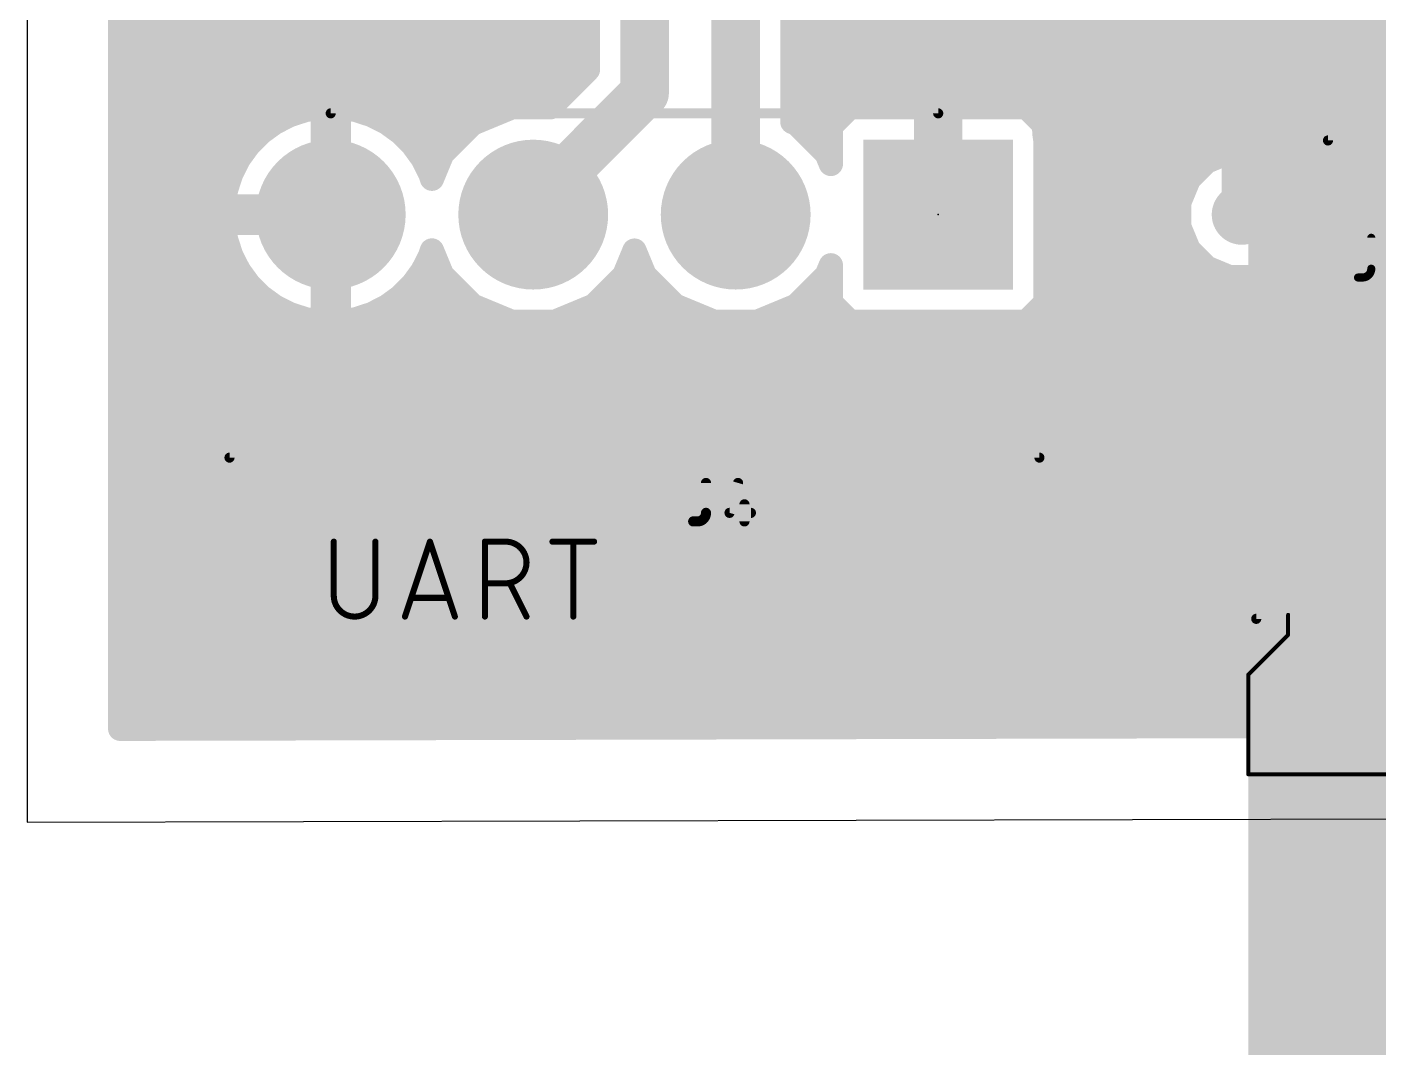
# Model space of a CAD drawing. Extents: x 1.3 to 54.7, y -2.9 to 42.9.
# Drawn here: x 1.27 to 18.23, y -2.92 to 9.97 of the extents above; entities that cross this region are included whole.
import ezdxf

# ---------------------------------------------------------------- set-up
doc = ezdxf.new("R2010")
doc.units = 0
for name, color, linetype in [('1', 12, 'CONTINUOUS'), ('16', 132, 'CONTINUOUS'), ('17', 110, 'CONTINUOUS'), ('18', 110, 'CONTINUOUS'), ('20', 31, 'CONTINUOUS'), ('21', 253, 'CONTINUOUS'), ('23', 53, 'CONTINUOUS'), ('25', 253, 'CONTINUOUS'), ('27', 253, 'CONTINUOUS'), ('39', 12, 'CONTINUOUS'), ('51', 253, 'CONTINUOUS')]:
    doc.layers.add(name, color=color, linetype=linetype)

# ---------------------------------------------------------------- blocks, each defined once
blk = doc.blocks.new('RECT')
blk.add_solid([(-0.5, -0.5), (0.5, -0.5), (-0.5, 0.5), (0.5, 0.5)])
blk = doc.blocks.new('SQUAREP')
blk.add_solid([(-0.5, -0.5), (0.5, -0.5), (-0.5, 0.5), (0.5, 0.5)])
blk = doc.blocks.new('ROUNDP')
at = {"const_width": 0.5}
blk.add_lwpolyline([(0, -0.25, 1), (0, 0.25, 1), (0, -0.25)], format="xyb", dxfattribs=at)
blk = doc.blocks.new('ROUNDV')
at = {"const_width": 0.5}
blk.add_lwpolyline([(0, -0.25, 1), (0, 0.25, 1), (0, -0.25)], format="xyb", dxfattribs=at)

msp = doc.modelspace()

# ---------------------------------------------------------------- linework, layer by layer
at = {"layer": '1'}
for points, const_width in [([(12.7, 19.7485), (12.7, 7.62)], 0.6096), ([(16.51, 13.868), (16.51, 7.62)], 0.508), ([(14.122, 13.208), (14.122, 8.89)], 0.508), ([(16.662, 6.35), (19.05, 6.35)], 0.508)]:
    msp.add_lwpolyline(points, dxfattribs=dict(at, const_width=const_width))
for points, const_width in [([(14.122, 8.89, 0.4142), (16.662, 6.35)], 0.508), ([(14.249, 8.89, 1), (13.995, 8.89)], 0.254), ([(13.995, 8.89, 1), (14.249, 8.89)], 0.254), ([(12.5476, 7.62, 1), (12.8524, 7.62)], 0.3048), ([(16.383, 7.62, 1), (16.637, 7.62)], 0.254), ([(16.662, 6.477, 1), (16.662, 6.223)], 0.254), ([(16.662, 6.223, 1), (16.662, 6.477)], 0.254)]:
    msp.add_lwpolyline(points, format="xyb", dxfattribs=dict(at, const_width=const_width))
at = {"layer": '16'}
for points, const_width in [([(10.16, 11.938), (10.16, 7.62)], 0.6096), ([(10.8712, 8.7825), (10.8712, 11.938)], 0.3048), ([(8.3058, 11.6611), (8.3058, 9.4386)], 0.3048), ([(9.017, 11.43), (9.017, 9.144)], 0.6096), ([(2.4384, 1.1712), (2.4384, 11.3309)], 0.3048), ([(2.4384, 10.0584), (8.3058, 10.0584)], 0.3048), ([(10.8712, 10.0584), (53.4926, 10.0584)], 0.3048), ([(2.4384, 9.7536), (8.3058, 9.7536)], 0.3048), ([(10.8712, 9.7536), (17.7609, 9.7536)], 0.3048), ([(17.8177, 9.8104), (17.5796, 9.5723)], 0.3048), ([(19.3623, 9.8104), (17.8177, 9.8104)], 0.3048), ([(17.5796, 9.5723), (17.5796, 8.2804)], 0.3048), ([(2.4384, 9.4488), (8.3058, 9.4488)], 0.3048), ([(8.3058, 9.4386), (7.8334, 8.9662)], 0.3048), ([(10.8712, 9.4488), (17.5796, 9.4488)], 0.3048), ([(9.017, 9.144), (7.62, 7.747)], 0.6096), ([(2.4384, 9.144), (8.0112, 9.144)], 0.3048), ([(10.8712, 9.144), (17.5796, 9.144)], 0.3048), ([(2.4384, 8.8392), (4.5076, 8.8392)], 0.3048), ([(4.5632, 8.8676), (4.3744, 8.7714)], 0.3048), ([(4.7648, 8.933), (4.5632, 8.8676)], 0.3048), ([(4.9741, 8.9662), (4.7648, 8.933)], 0.3048), ([(4.9784, 8.9662), (4.9741, 8.9662)], 0.3048), ([(4.9784, 7.7216), (4.9784, 8.9662)], 0.3048), ([(4.9784, 8.8392), (5.1816, 8.8392)], 0.3048), ([(5.1859, 8.9662), (5.1816, 8.9662)], 0.3048), ([(5.1816, 8.9662), (5.1816, 7.7216)], 0.3048), ([(5.3952, 8.933), (5.1859, 8.9662)], 0.3048), ([(5.5968, 8.8676), (5.3952, 8.933)], 0.3048), ([(5.7856, 8.7714), (5.5968, 8.8676)], 0.3048), ([(5.6524, 8.8392), (7.0456, 8.8392)], 0.3048), ([(7.3522, 8.9662), (6.8574, 8.7613)], 0.3048), ([(7.8334, 8.9662), (7.3522, 8.9662)], 0.3048), ([(10.8712, 8.8392), (11.4649, 8.8392)], 0.3048), ([(11.5919, 8.9662), (11.3538, 8.7281)], 0.3048), ([(13.8081, 8.9662), (11.5919, 8.9662)], 0.3048), ([(14.0462, 8.7281), (13.8081, 8.9662)], 0.3048), ([(13.9351, 8.8392), (17.5796, 8.8392)], 0.3048), ([(4.3744, 8.7714), (4.203, 8.6468)], 0.3048), ([(5.957, 8.6468), (5.7856, 8.7714)], 0.3048), ([(6.8574, 8.7613), (6.4787, 8.3826)], 0.3048), ([(10.9226, 8.7613), (10.8712, 8.7825)], 0.3048), ([(11.3013, 8.3826), (10.9226, 8.7613)], 0.3048), ([(11.3538, 8.7281), (11.3538, 8.2557)], 0.3048), ([(14.0462, 6.5119), (14.0462, 8.7281)], 0.3048), ([(2.4384, 8.5344), (4.0906, 8.5344)], 0.3048), ([(4.0532, 8.497), (3.9286, 8.3256)], 0.3048), ([(4.203, 8.6468), (4.0532, 8.497)], 0.3048), ([(4.9784, 8.5344), (5.1816, 8.5344)], 0.3048), ([(6.1068, 8.497), (5.957, 8.6468)], 0.3048), ([(6.0694, 8.5344), (6.6306, 8.5344)], 0.3048), ([(6.2314, 8.3256), (6.1068, 8.497)], 0.3048), ([(11.1494, 8.5344), (11.3538, 8.5344)], 0.3048), ([(14.0462, 8.5344), (17.5796, 8.5344)], 0.3048), ([(6.4787, 8.3826), (6.3493, 8.07)], 0.3048), ([(11.3538, 8.2557), (11.3013, 8.3826)], 0.3048), ([(16.3539, 8.4046), (16.0656, 8.2851)], 0.3048), ([(16.6661, 8.4046), (16.3539, 8.4046)], 0.3048), ([(16.9544, 8.2851), (16.6661, 8.4046)], 0.3048), ([(2.4384, 8.2296), (3.8797, 8.2296)], 0.3048), ([(3.9286, 8.3256), (3.8324, 8.1368)], 0.3048), ([(4.9784, 8.2296), (5.1816, 8.2296)], 0.3048), ([(6.3276, 8.1368), (6.2314, 8.3256)], 0.3048), ([(6.2803, 8.2296), (6.4154, 8.2296)], 0.3048), ([(14.0462, 8.2296), (16.01, 8.2296)], 0.3048), ([(16.0656, 8.2851), (15.8448, 8.0644)], 0.3048), ([(16.9592, 8.2804), (16.9544, 8.2851)], 0.3048), ([(17.5796, 8.2804), (16.9592, 8.2804)], 0.3048), ([(3.8324, 8.1368), (3.7669, 7.9352)], 0.3048), ([(6.3493, 8.07), (6.3276, 8.1368)], 0.3048), ([(15.8448, 8.0644), (15.7254, 7.7761)], 0.3048), ([(2.4384, 7.9248), (3.7653, 7.9248)], 0.3048), ([(3.7669, 7.9352), (3.7338, 7.7259)], 0.3048), ([(4.9784, 7.9248), (5.1816, 7.9248)], 0.3048), ([(7.62, 7.747), (7.62, 7.62)], 0.6096), ([(14.0462, 7.9248), (15.787, 7.9248)], 0.3048), ([(3.7338, 7.7259), (3.7338, 7.7216)], 0.3048), ([(3.7338, 7.7216), (4.9784, 7.7216)], 0.3048), ([(5.1816, 7.7216), (4.9784, 7.7216)], 0.3048), ([(4.9784, 7.7216), (4.9784, 7.5184)], 0.3048), ([(15.7254, 7.7761), (15.7254, 7.4639)], 0.3048), ([(16.51, 7.62), (21.41, 7.62)], 0.508), ([(2.4384, 7.62), (4.9784, 7.62)], 0.3048), ([(4.9784, 7.5184), (3.7338, 7.5184)], 0.3048), ([(3.7338, 7.5184), (3.7338, 7.5141)], 0.3048), ([(3.7338, 7.5141), (3.7669, 7.3048)], 0.3048), ([(4.9784, 6.2738), (4.9784, 7.5184)], 0.3048), ([(4.9784, 7.5184), (5.1816, 7.5184)], 0.3048), ([(5.1816, 7.5184), (5.1816, 6.2738)], 0.3048), ([(14.0462, 7.62), (15.7254, 7.62)], 0.3048), ([(2.4384, 7.3152), (3.7653, 7.3152)], 0.3048), ([(4.9784, 7.3152), (5.1816, 7.3152)], 0.3048), ([(14.0462, 7.3152), (15.787, 7.3152)], 0.3048), ([(15.7254, 7.4639), (15.8448, 7.1756)], 0.3048), ([(3.7669, 7.3048), (3.8324, 7.1032)], 0.3048), ([(6.3276, 7.1032), (6.3493, 7.17)], 0.3048), ([(6.3493, 7.17), (6.4787, 6.8574)], 0.3048), ([(8.7613, 6.8574), (8.89, 7.1683)], 0.3048), ([(8.89, 7.1683), (9.0187, 6.8574)], 0.3048), ([(15.8448, 7.1756), (16.0656, 6.9548)], 0.3048), ([(2.4384, 7.0104), (3.8797, 7.0104)], 0.3048), ([(3.8324, 7.1032), (3.9286, 6.9144)], 0.3048), ([(4.9784, 7.0104), (5.1816, 7.0104)], 0.3048), ([(6.2314, 6.9144), (6.3276, 7.1032)], 0.3048), ([(6.2803, 7.0104), (6.4154, 7.0104)], 0.3048), ([(8.8246, 7.0104), (8.9554, 7.0104)], 0.3048), ([(11.3013, 6.8574), (11.3538, 6.9843)], 0.3048), ([(11.3538, 6.9843), (11.3538, 6.5119)], 0.3048), ([(14.0462, 7.0104), (16.01, 7.0104)], 0.3048), ([(3.9286, 6.9144), (4.0532, 6.743)], 0.3048), ([(6.1068, 6.743), (6.2314, 6.9144)], 0.3048), ([(6.4787, 6.8574), (6.8574, 6.4787)], 0.3048), ([(8.3826, 6.4787), (8.7613, 6.8574)], 0.3048), ([(9.0187, 6.8574), (9.3974, 6.4787)], 0.3048), ([(10.9226, 6.4787), (11.3013, 6.8574)], 0.3048), ([(16.0656, 6.9548), (16.3539, 6.8354)], 0.3048), ([(16.3539, 6.8354), (16.6661, 6.8354)], 0.3048), ([(16.6661, 6.8354), (16.9544, 6.9548)], 0.3048), ([(16.9544, 6.9548), (16.9592, 6.9596)], 0.3048), ([(16.9592, 6.9596), (21.7761, 6.9596)], 0.3048), ([(2.4384, 6.7056), (4.0906, 6.7056)], 0.3048), ([(4.0532, 6.743), (4.203, 6.5932)], 0.3048), ([(4.9784, 6.7056), (5.1816, 6.7056)], 0.3048), ([(5.957, 6.5932), (6.1068, 6.743)], 0.3048), ([(6.0694, 6.7056), (6.6306, 6.7056)], 0.3048), ([(8.6094, 6.7056), (9.1706, 6.7056)], 0.3048), ([(11.1494, 6.7056), (11.3538, 6.7056)], 0.3048), ([(14.0462, 6.7056), (45.3898, 6.7056)], 0.3048), ([(4.203, 6.5932), (4.3744, 6.4686)], 0.3048), ([(4.3744, 6.4686), (4.5632, 6.3724)], 0.3048), ([(5.5968, 6.3724), (5.7856, 6.4686)], 0.3048), ([(5.7856, 6.4686), (5.957, 6.5932)], 0.3048), ([(6.8574, 6.4787), (7.3522, 6.2738)], 0.3048), ([(7.8878, 6.2738), (8.3826, 6.4787)], 0.3048), ([(9.3974, 6.4787), (9.8922, 6.2738)], 0.3048), ([(10.4278, 6.2738), (10.9226, 6.4787)], 0.3048), ([(11.3538, 6.5119), (11.5919, 6.2738)], 0.3048), ([(13.8081, 6.2738), (14.0462, 6.5119)], 0.3048), ([(2.4384, 6.4008), (4.5076, 6.4008)], 0.3048), ([(4.5632, 6.3724), (4.7648, 6.3069)], 0.3048), ([(4.7648, 6.3069), (4.9741, 6.2738)], 0.3048), ([(4.9784, 6.4008), (5.1816, 6.4008)], 0.3048), ([(5.1859, 6.2738), (5.3952, 6.3069)], 0.3048), ([(5.3952, 6.3069), (5.5968, 6.3724)], 0.3048), ([(5.6524, 6.4008), (7.0456, 6.4008)], 0.3048), ([(8.1944, 6.4008), (9.5856, 6.4008)], 0.3048), ([(10.7344, 6.4008), (11.4649, 6.4008)], 0.3048), ([(13.9351, 6.4008), (45.3898, 6.4008)], 0.3048), ([(4.9741, 6.2738), (4.9784, 6.2738)], 0.3048), ([(5.1816, 6.2738), (5.1859, 6.2738)], 0.3048), ([(7.3522, 6.2738), (7.8878, 6.2738)], 0.3048), ([(9.8922, 6.2738), (10.4278, 6.2738)], 0.3048), ([(11.5919, 6.2738), (13.8081, 6.2738)], 0.3048), ([(2.4384, 6.096), (45.3898, 6.096)], 0.3048), ([(2.4384, 5.7912), (45.36, 5.7912)], 0.3048), ([(2.4384, 5.4864), (45.2414, 5.4864)], 0.3048), ([(2.4384, 5.1816), (45.2414, 5.1816)], 0.3048), ([(2.4384, 4.8768), (45.36, 4.8768)], 0.3048), ([(2.4384, 4.572), (45.6944, 4.572)], 0.3048), ([(2.4384, 4.2672), (53.4926, 4.2672)], 0.3048), ([(2.4384, 3.9624), (53.4926, 3.9624)], 0.3048), ([(2.4384, 3.6576), (53.4926, 3.6576)], 0.3048), ([(2.4384, 3.3528), (53.4926, 3.3528)], 0.3048), ([(2.4384, 3.048), (53.4926, 3.048)], 0.3048), ([(2.4384, 2.7432), (53.4926, 2.7432)], 0.3048), ([(2.4384, 2.4384), (53.4926, 2.4384)], 0.3048), ([(2.4384, 2.1336), (53.4926, 2.1336)], 0.3048), ([(2.4384, 1.8288), (53.4926, 1.8288)], 0.3048), ([(2.4384, 1.524), (53.4926, 1.524)], 0.3048), ([(53.4926, 1.2926), (2.4384, 1.1712)], 0.3048), ([(2.4384, 1.2192), (22.627, 1.2192)], 0.3048)]:
    msp.add_lwpolyline(points, dxfattribs=dict(at, const_width=const_width))
for points, const_width in [([(2.4384, 10.1346, 1), (2.4384, 9.9822)], 0.1524), ([(8.3058, 9.9822, 1), (8.3058, 10.1346)], 0.1524), ([(10.8712, 10.1346, 1), (10.8712, 9.9822)], 0.1524), ([(2.4384, 9.8298, 1), (2.4384, 9.6774)], 0.1524), ([(8.3058, 9.6774, 1), (8.3058, 9.8298)], 0.1524), ([(10.8712, 9.8298, 1), (10.8712, 9.6774)], 0.1524), ([(17.8177, 9.8866, 1), (17.8177, 9.7342)], 0.1524), ([(17.7609, 9.6774, 1), (17.7609, 9.8298)], 0.1524), ([(17.8715, 9.7565, 1), (17.7638, 9.8643)], 0.1524), ([(17.6558, 9.5723, 1), (17.5034, 9.5723)], 0.1524), ([(17.5257, 9.6262, 1), (17.6335, 9.5185)], 0.1524), ([(2.4384, 9.525, 1), (2.4384, 9.3726)], 0.1524), ([(8.2296, 9.4386, 1), (8.382, 9.4386)], 0.1524), ([(8.3597, 9.3847, 1), (8.2519, 9.4925)], 0.1524), ([(8.3058, 9.3726, 1), (8.3058, 9.525)], 0.1524), ([(10.8712, 9.525, 1), (10.8712, 9.3726)], 0.1524), ([(17.5796, 9.3726, 1), (17.5796, 9.525)], 0.1524), ([(9.1248, 9.0362, 1), (8.9092, 9.2518)], 0.3048), ([(2.4384, 9.2202, 1), (2.4384, 9.0678)], 0.1524), ([(8.0112, 9.0678, 1), (8.0112, 9.2202)], 0.1524), ([(8.8646, 9.144, 1), (9.1694, 9.144)], 0.3048), ([(10.8712, 9.2202, 1), (10.8712, 9.0678)], 0.1524), ([(17.5796, 9.0678, 1), (17.5796, 9.2202)], 0.1524), ([(2.4384, 8.9154, 1), (2.4384, 8.763)], 0.1524), ([(4.5397, 8.94, 1), (4.5868, 8.7951)], 0.1524), ([(4.5076, 8.763, 1), (4.5076, 8.9154)], 0.1524), ([(4.5978, 8.7997, 1), (4.5286, 8.9355)], 0.1524), ([(4.7528, 9.0083, 1), (4.7767, 8.8578)], 0.1524), ([(4.7883, 8.8606, 1), (4.7412, 9.0055)], 0.1524), ([(4.9741, 9.0424, 1), (4.9741, 8.89)], 0.1524), ([(5.0546, 8.9662, 1), (4.9022, 8.9662)], 0.1524), ([(4.9784, 8.9154, 1), (4.9784, 8.763)], 0.1524), ([(4.986, 8.8909, 1), (4.9621, 9.0415)], 0.1524), ([(4.9784, 8.89, 1), (4.9784, 9.0424)], 0.1524), ([(5.1816, 9.0424, 1), (5.1816, 8.89)], 0.1524), ([(5.2578, 8.9662, 1), (5.1054, 8.9662)], 0.1524), ([(5.1979, 9.0415, 1), (5.174, 8.8909)], 0.1524), ([(5.1816, 8.763, 1), (5.1816, 8.9154)], 0.1524), ([(5.1859, 8.89, 1), (5.1859, 9.0424)], 0.1524), ([(5.4188, 9.0055, 1), (5.3717, 8.8606)], 0.1524), ([(5.3833, 8.8578, 1), (5.4072, 9.0083)], 0.1524), ([(5.6314, 8.9355, 1), (5.5622, 8.7997)], 0.1524), ([(5.5732, 8.7951, 1), (5.6203, 8.94)], 0.1524), ([(5.6524, 8.9154, 1), (5.6524, 8.763)], 0.1524), ([(7.0456, 8.763, 1), (7.0456, 8.9154)], 0.1524), ([(7.3522, 9.0424, 1), (7.3522, 8.89)], 0.1524), ([(7.3814, 8.8958, 1), (7.3231, 9.0366)], 0.1524), ([(7.7795, 9.0201, 1), (7.8873, 8.9123)], 0.1524), ([(7.8334, 8.89, 1), (7.8334, 9.0424)], 0.1524), ([(10.8712, 8.9154, 1), (10.8712, 8.763)], 0.1524), ([(11.4649, 8.763, 1), (11.4649, 8.9154)], 0.1524), ([(11.5919, 9.0424, 1), (11.5919, 8.89)], 0.1524), ([(11.6457, 8.9123, 1), (11.538, 9.0201)], 0.1524), ([(13.862, 9.0201, 1), (13.7543, 8.9123)], 0.1524), ([(13.8081, 8.89, 1), (13.8081, 9.0424)], 0.1524), ([(13.9351, 8.9154, 1), (13.9351, 8.763)], 0.1524), ([(17.5796, 8.763, 1), (17.5796, 8.9154)], 0.1524), ([(4.3398, 8.8393, 1), (4.409, 8.7035)], 0.1524), ([(4.4192, 8.7097, 1), (4.3296, 8.833)], 0.1524), ([(5.8304, 8.833, 1), (5.7408, 8.7097)], 0.1524), ([(5.751, 8.7035, 1), (5.8202, 8.8393)], 0.1524), ([(6.8283, 8.8316, 1), (6.8866, 8.6909)], 0.1524), ([(6.9113, 8.7074, 1), (6.8036, 8.8151)], 0.1524), ([(10.9004, 8.8529, 1), (10.842, 8.7121)], 0.1524), ([(10.795, 8.7825, 1), (10.9474, 8.7825)], 0.1524), ([(10.9764, 8.8151, 1), (10.8687, 8.7074)], 0.1524), ([(10.8934, 8.6909, 1), (10.9517, 8.8316)], 0.1524), ([(11.43, 8.7281, 1), (11.2776, 8.7281)], 0.1524), ([(11.2999, 8.782, 1), (11.4077, 8.6743)], 0.1524), ([(14.1224, 8.7281, 1), (13.97, 8.7281)], 0.1524), ([(13.9923, 8.6743, 1), (14.1001, 8.782)], 0.1524), ([(2.4384, 8.6106, 1), (2.4384, 8.4582)], 0.1524), ([(4.1148, 8.4522, 1), (3.9915, 8.5418)], 0.1524), ([(4.0906, 8.4582, 1), (4.0906, 8.6106)], 0.1524), ([(4.1582, 8.7085, 1), (4.2478, 8.5852)], 0.1524), ([(4.2569, 8.5929, 1), (4.1491, 8.7007)], 0.1524), ([(4.9784, 8.6106, 1), (4.9784, 8.4582)], 0.1524), ([(5.1816, 8.4582, 1), (5.1816, 8.6106)], 0.1524), ([(6.0109, 8.7007, 1), (5.9031, 8.5929)], 0.1524), ([(5.9122, 8.5852, 1), (6.0018, 8.7085)], 0.1524), ([(6.0694, 8.6106, 1), (6.0694, 8.4582)], 0.1524), ([(6.1685, 8.5418, 1), (6.0452, 8.4522)], 0.1524), ([(6.6306, 8.4582, 1), (6.6306, 8.6106)], 0.1524), ([(11.1494, 8.6106, 1), (11.1494, 8.4582)], 0.1524), ([(11.3538, 8.4582, 1), (11.3538, 8.6106)], 0.1524), ([(14.0462, 8.6106, 1), (14.0462, 8.4582)], 0.1524), ([(17.5796, 8.4582, 1), (17.5796, 8.6106)], 0.1524), ([(3.9993, 8.5509, 1), (4.1071, 8.4431)], 0.1524), ([(6.0529, 8.4431, 1), (6.1607, 8.5509)], 0.1524), ([(6.4249, 8.4364, 1), (6.5326, 8.3287)], 0.1524), ([(6.5491, 8.3534, 1), (6.4083, 8.4117)], 0.1524), ([(11.3716, 8.4117, 1), (11.2309, 8.3534)], 0.1524), ([(11.2474, 8.3287, 1), (11.3551, 8.4364)], 0.1524), ([(16.3539, 8.4808, 1), (16.3539, 8.3284)], 0.1524), ([(16.3831, 8.3342, 1), (16.3248, 8.475)], 0.1524), ([(16.6952, 8.475, 1), (16.6369, 8.3342)], 0.1524), ([(16.6661, 8.3284, 1), (16.6661, 8.4808)], 0.1524), ([(2.4384, 8.3058, 1), (2.4384, 8.1534)], 0.1524), ([(3.867, 8.3704, 1), (3.9903, 8.2808)], 0.1524), ([(3.9965, 8.291, 1), (3.8607, 8.3602)], 0.1524), ([(3.8797, 8.1534, 1), (3.8797, 8.3058)], 0.1524), ([(4.9784, 8.3058, 1), (4.9784, 8.1534)], 0.1524), ([(5.1816, 8.1534, 1), (5.1816, 8.3058)], 0.1524), ([(6.2993, 8.3602, 1), (6.1635, 8.291)], 0.1524), ([(6.1697, 8.2808, 1), (6.293, 8.3704)], 0.1524), ([(6.2803, 8.3058, 1), (6.2803, 8.1534)], 0.1524), ([(6.4154, 8.1534, 1), (6.4154, 8.3058)], 0.1524), ([(11.2776, 8.2557, 1), (11.43, 8.2557)], 0.1524), ([(11.2834, 8.2265, 1), (11.4242, 8.2849)], 0.1524), ([(14.0462, 8.3058, 1), (14.0462, 8.1534)], 0.1524), ([(16.0364, 8.3555, 1), (16.0947, 8.2148)], 0.1524), ([(16.01, 8.1534, 1), (16.01, 8.3058)], 0.1524), ([(16.1194, 8.2313, 1), (16.0117, 8.339)], 0.1524), ([(17.0083, 8.339, 1), (16.9006, 8.2313)], 0.1524), ([(16.9592, 8.3566, 1), (16.9592, 8.2042)], 0.1524), ([(16.9053, 8.2265, 1), (17.0131, 8.3343)], 0.1524), ([(16.9253, 8.2148, 1), (16.9836, 8.3555)], 0.1524), ([(17.5034, 8.2804, 1), (17.6558, 8.2804)], 0.1524), ([(17.5796, 8.2042, 1), (17.5796, 8.3566)], 0.1524), ([(3.7645, 8.1714, 1), (3.9003, 8.1022)], 0.1524), ([(3.9049, 8.1132, 1), (3.76, 8.1603)], 0.1524), ([(6.4, 8.1603, 1), (6.2551, 8.1132)], 0.1524), ([(6.2597, 8.1022, 1), (6.3955, 8.1714)], 0.1524), ([(6.2789, 8.0991, 1), (6.4197, 8.0408)], 0.1524), ([(6.2768, 8.0464, 1), (6.4217, 8.0935)], 0.1524), ([(15.791, 8.1183, 1), (15.8987, 8.0106)], 0.1524), ([(15.9152, 8.0353, 1), (15.7744, 8.0936)], 0.1524), ([(2.4384, 8.001, 1), (2.4384, 7.8486)], 0.1524), ([(3.6945, 7.9588, 1), (3.8394, 7.9117)], 0.1524), ([(3.8422, 7.9233, 1), (3.6917, 7.9472)], 0.1524), ([(3.7653, 7.8486, 1), (3.7653, 8.001)], 0.1524), ([(4.9784, 8.001, 1), (4.9784, 7.8486)], 0.1524), ([(5.1816, 7.8486, 1), (5.1816, 8.001)], 0.1524), ([(7.5122, 7.8548, 1), (7.7278, 7.6392)], 0.3048), ([(7.7724, 7.747, 1), (7.4676, 7.747)], 0.3048), ([(14.0462, 8.001, 1), (14.0462, 7.8486)], 0.1524), ([(15.787, 7.8486, 1), (15.787, 8.001)], 0.1524), ([(3.81, 7.7259, 1), (3.6576, 7.7259)], 0.1524), ([(3.7338, 7.7978, 1), (3.7338, 7.6454)], 0.1524), ([(3.6585, 7.7379, 1), (3.8091, 7.714)], 0.1524), ([(4.9784, 7.7978, 1), (4.9784, 7.6454)], 0.1524), ([(5.0546, 7.7216, 1), (4.9022, 7.7216)], 0.1524), ([(4.9784, 7.6454, 1), (4.9784, 7.7978)], 0.1524), ([(5.1816, 7.6454, 1), (5.1816, 7.7978)], 0.1524), ([(15.8016, 7.7761, 1), (15.6492, 7.7761)], 0.1524), ([(15.655, 7.8052, 1), (15.7958, 7.7469)], 0.1524), ([(16.51, 7.747, 1), (16.51, 7.493)], 0.254), ([(2.4384, 7.6962, 1), (2.4384, 7.5438)], 0.1524), ([(3.6576, 7.7216, 1), (3.81, 7.7216)], 0.1524), ([(3.7338, 7.5946, 1), (3.7338, 7.4422)], 0.1524), ([(3.81, 7.5184, 1), (3.6576, 7.5184)], 0.1524), ([(3.8091, 7.526, 1), (3.6585, 7.5021)], 0.1524), ([(4.9022, 7.7216, 1), (5.0546, 7.7216)], 0.1524), ([(5.0546, 7.5184, 1), (4.9022, 7.5184)], 0.1524), ([(4.9784, 7.5946, 1), (4.9784, 7.4422)], 0.1524), ([(4.9784, 7.5438, 1), (4.9784, 7.6962)], 0.1524), ([(4.9784, 7.4422, 1), (4.9784, 7.5946)], 0.1524), ([(5.1054, 7.7216, 1), (5.2578, 7.7216)], 0.1524), ([(5.2578, 7.5184, 1), (5.1054, 7.5184)], 0.1524), ([(5.1816, 7.4422, 1), (5.1816, 7.5946)], 0.1524), ([(7.4676, 7.62, 1), (7.7724, 7.62)], 0.3048), ([(10.0076, 7.62, 1), (10.3124, 7.62)], 0.3048), ([(14.0462, 7.6962, 1), (14.0462, 7.5438)], 0.1524), ([(15.7254, 7.5438, 1), (15.7254, 7.6962)], 0.1524), ([(2.4384, 7.3914, 1), (2.4384, 7.239)], 0.1524), ([(3.6576, 7.5141, 1), (3.81, 7.5141)], 0.1524), ([(3.7653, 7.239, 1), (3.7653, 7.3914)], 0.1524), ([(4.9022, 7.5184, 1), (5.0546, 7.5184)], 0.1524), ([(4.9784, 7.3914, 1), (4.9784, 7.239)], 0.1524), ([(5.1816, 7.239, 1), (5.1816, 7.3914)], 0.1524), ([(14.0462, 7.3914, 1), (14.0462, 7.239)], 0.1524), ([(15.7958, 7.4931, 1), (15.655, 7.4348)], 0.1524), ([(15.6492, 7.4639, 1), (15.8016, 7.4639)], 0.1524), ([(15.787, 7.239, 1), (15.787, 7.3914)], 0.1524), ([(3.8394, 7.3283, 1), (3.6945, 7.2812)], 0.1524), ([(3.6917, 7.2928, 1), (3.8422, 7.3167)], 0.1524), ([(6.4197, 7.1992, 1), (6.2789, 7.1409)], 0.1524), ([(6.4217, 7.1465, 1), (6.2768, 7.1936)], 0.1524), ([(8.9604, 7.1974, 1), (8.8196, 7.1391)], 0.1524), ([(8.9604, 7.1391, 1), (8.8196, 7.1974)], 0.1524), ([(15.8987, 7.2294, 1), (15.791, 7.1217)], 0.1524), ([(2.4384, 7.0866, 1), (2.4384, 6.9342)], 0.1524), ([(3.9003, 7.1378, 1), (3.7645, 7.0686)], 0.1524), ([(3.76, 7.0797, 1), (3.9049, 7.1268)], 0.1524), ([(3.8797, 6.9342, 1), (3.8797, 7.0866)], 0.1524), ([(4.9784, 7.0866, 1), (4.9784, 6.9342)], 0.1524), ([(5.1816, 6.9342, 1), (5.1816, 7.0866)], 0.1524), ([(6.2803, 7.0866, 1), (6.2803, 6.9342)], 0.1524), ([(6.2551, 7.1268, 1), (6.4, 7.0797)], 0.1524), ([(6.3955, 7.0686, 1), (6.2597, 7.1378)], 0.1524), ([(6.4154, 6.9342, 1), (6.4154, 7.0866)], 0.1524), ([(8.8246, 7.0866, 1), (8.8246, 6.9342)], 0.1524), ([(8.9554, 6.9342, 1), (8.9554, 7.0866)], 0.1524), ([(11.43, 6.9843, 1), (11.2776, 6.9843)], 0.1524), ([(11.4242, 6.9551, 1), (11.2834, 7.0135)], 0.1524), ([(14.0462, 7.0866, 1), (14.0462, 6.9342)], 0.1524), ([(15.7744, 7.1464, 1), (15.9152, 7.2047)], 0.1524), ([(16.01, 6.9342, 1), (16.01, 7.0866)], 0.1524), ([(3.9903, 6.9592, 1), (3.867, 6.8696)], 0.1524), ([(3.8607, 6.8798, 1), (3.9965, 6.949)], 0.1524), ([(6.1635, 6.949, 1), (6.2993, 6.8798)], 0.1524), ([(6.293, 6.8696, 1), (6.1697, 6.9592)], 0.1524), ([(6.5326, 6.9113, 1), (6.4249, 6.8036)], 0.1524), ([(6.4083, 6.8283, 1), (6.5491, 6.8866)], 0.1524), ([(8.6909, 6.8866, 1), (8.8316, 6.8283)], 0.1524), ([(8.8151, 6.8036, 1), (8.7074, 6.9113)], 0.1524), ([(9.0726, 6.9113, 1), (8.9649, 6.8036)], 0.1524), ([(8.9483, 6.8283, 1), (9.0891, 6.8866)], 0.1524), ([(11.2309, 6.8866, 1), (11.3716, 6.8283)], 0.1524), ([(11.3551, 6.8036, 1), (11.2474, 6.9113)], 0.1524), ([(16.0947, 7.0252, 1), (16.0364, 6.8844)], 0.1524), ([(16.0117, 6.901, 1), (16.1194, 7.0087)], 0.1524), ([(16.3539, 6.9116, 1), (16.3539, 6.7592)], 0.1524), ([(16.3248, 6.765, 1), (16.3831, 6.9058)], 0.1524), ([(16.6369, 6.9058, 1), (16.6952, 6.765)], 0.1524), ([(16.6661, 6.7592, 1), (16.6661, 6.9116)], 0.1524), ([(16.9006, 7.0087, 1), (17.0083, 6.901)], 0.1524), ([(16.9592, 7.0358, 1), (16.9592, 6.8834)], 0.1524), ([(17.0131, 6.9057, 1), (16.9053, 7.0135)], 0.1524), ([(16.9836, 6.8844, 1), (16.9253, 7.0252)], 0.1524), ([(2.4384, 6.7818, 1), (2.4384, 6.6294)], 0.1524), ([(4.1071, 6.7969, 1), (3.9993, 6.6891)], 0.1524), ([(3.9915, 6.6982, 1), (4.1148, 6.7878)], 0.1524), ([(4.0906, 6.6294, 1), (4.0906, 6.7818)], 0.1524), ([(4.9784, 6.7818, 1), (4.9784, 6.6294)], 0.1524), ([(5.1816, 6.6294, 1), (5.1816, 6.7818)], 0.1524), ([(6.0694, 6.7818, 1), (6.0694, 6.6294)], 0.1524), ([(6.0452, 6.7878, 1), (6.1685, 6.6982)], 0.1524), ([(6.1607, 6.6891, 1), (6.0529, 6.7969)], 0.1524), ([(6.6306, 6.6294, 1), (6.6306, 6.7818)], 0.1524), ([(8.6094, 6.7818, 1), (8.6094, 6.6294)], 0.1524), ([(9.1706, 6.6294, 1), (9.1706, 6.7818)], 0.1524), ([(11.1494, 6.7818, 1), (11.1494, 6.6294)], 0.1524), ([(11.3538, 6.6294, 1), (11.3538, 6.7818)], 0.1524), ([(14.0462, 6.7818, 1), (14.0462, 6.6294)], 0.1524), ([(4.2478, 6.6548, 1), (4.1582, 6.5315)], 0.1524), ([(4.1491, 6.5393, 1), (4.2569, 6.6471)], 0.1524), ([(4.409, 6.5365, 1), (4.3398, 6.4007)], 0.1524), ([(5.8202, 6.4007, 1), (5.751, 6.5365)], 0.1524), ([(5.9031, 6.6471, 1), (6.0109, 6.5393)], 0.1524), ([(6.0018, 6.5315, 1), (5.9122, 6.6548)], 0.1524), ([(6.8866, 6.5491, 1), (6.8283, 6.4083)], 0.1524), ([(8.4117, 6.4083, 1), (8.3534, 6.5491)], 0.1524), ([(9.4266, 6.5491, 1), (9.3683, 6.4083)], 0.1524), ([(10.9517, 6.4083, 1), (10.8934, 6.5491)], 0.1524), ([(11.4077, 6.5657, 1), (11.2999, 6.458)], 0.1524), ([(14.1001, 6.458, 1), (13.9923, 6.5657)], 0.1524), ([(2.4384, 6.477, 1), (2.4384, 6.3246)], 0.1524), ([(4.3296, 6.407, 1), (4.4192, 6.5303)], 0.1524), ([(4.5868, 6.4449, 1), (4.5397, 6.3)], 0.1524), ([(4.5076, 6.3246, 1), (4.5076, 6.477)], 0.1524), ([(4.5286, 6.3045, 1), (4.5978, 6.4403)], 0.1524), ([(4.7767, 6.3822, 1), (4.7528, 6.2317)], 0.1524), ([(4.7412, 6.2345, 1), (4.7883, 6.3794)], 0.1524), ([(4.9784, 6.477, 1), (4.9784, 6.3246)], 0.1524), ([(5.1816, 6.3246, 1), (5.1816, 6.477)], 0.1524), ([(5.3717, 6.3794, 1), (5.4188, 6.2345)], 0.1524), ([(5.4072, 6.2317, 1), (5.3833, 6.3822)], 0.1524), ([(5.5622, 6.4403, 1), (5.6314, 6.3045)], 0.1524), ([(5.6203, 6.3, 1), (5.5732, 6.4449)], 0.1524), ([(5.6524, 6.477, 1), (5.6524, 6.3246)], 0.1524), ([(5.7408, 6.5303, 1), (5.8304, 6.407)], 0.1524), ([(6.8036, 6.4249, 1), (6.9113, 6.5326)], 0.1524), ([(7.0456, 6.3246, 1), (7.0456, 6.477)], 0.1524), ([(8.1944, 6.477, 1), (8.1944, 6.3246)], 0.1524), ([(8.3287, 6.5326, 1), (8.4364, 6.4249)], 0.1524), ([(9.3436, 6.4249, 1), (9.4513, 6.5326)], 0.1524), ([(9.5856, 6.3246, 1), (9.5856, 6.477)], 0.1524), ([(10.7344, 6.477, 1), (10.7344, 6.3246)], 0.1524), ([(10.8687, 6.5326, 1), (10.9764, 6.4249)], 0.1524), ([(11.2776, 6.5119, 1), (11.43, 6.5119)], 0.1524), ([(11.4649, 6.3246, 1), (11.4649, 6.477)], 0.1524), ([(13.9351, 6.477, 1), (13.9351, 6.3246)], 0.1524), ([(13.97, 6.5119, 1), (14.1224, 6.5119)], 0.1524), ([(4.9741, 6.35, 1), (4.9741, 6.1976)], 0.1524), ([(4.9022, 6.2738, 1), (5.0546, 6.2738)], 0.1524), ([(4.9621, 6.1985, 1), (4.986, 6.3491)], 0.1524), ([(4.9784, 6.1976, 1), (4.9784, 6.35)], 0.1524), ([(5.1816, 6.35, 1), (5.1816, 6.1976)], 0.1524), ([(5.1054, 6.2738, 1), (5.2578, 6.2738)], 0.1524), ([(5.174, 6.3491, 1), (5.1979, 6.1985)], 0.1524), ([(5.1859, 6.1976, 1), (5.1859, 6.35)], 0.1524), ([(7.3522, 6.35, 1), (7.3522, 6.1976)], 0.1524), ([(7.3231, 6.2034, 1), (7.3814, 6.3442)], 0.1524), ([(7.8586, 6.3442, 1), (7.9169, 6.2034)], 0.1524), ([(7.8878, 6.1976, 1), (7.8878, 6.35)], 0.1524), ([(9.8922, 6.35, 1), (9.8922, 6.1976)], 0.1524), ([(9.8631, 6.2034, 1), (9.9214, 6.3442)], 0.1524), ([(10.3986, 6.3442, 1), (10.4569, 6.2034)], 0.1524), ([(10.4278, 6.1976, 1), (10.4278, 6.35)], 0.1524), ([(11.5919, 6.35, 1), (11.5919, 6.1976)], 0.1524), ([(11.538, 6.2199, 1), (11.6457, 6.3277)], 0.1524), ([(13.7543, 6.3277, 1), (13.862, 6.2199)], 0.1524), ([(13.8081, 6.1976, 1), (13.8081, 6.35)], 0.1524), ([(2.4384, 6.1722, 1), (2.4384, 6.0198)], 0.1524), ([(2.4384, 5.8674, 1), (2.4384, 5.715)], 0.1524), ([(2.4384, 5.5626, 1), (2.4384, 5.4102)], 0.1524), ([(2.4384, 5.2578, 1), (2.4384, 5.1054)], 0.1524), ([(2.4384, 4.953, 1), (2.4384, 4.8006)], 0.1524), ([(2.4384, 4.6482, 1), (2.4384, 4.4958)], 0.1524), ([(2.4384, 4.3434, 1), (2.4384, 4.191)], 0.1524), ([(2.4384, 4.0386, 1), (2.4384, 3.8862)], 0.1524), ([(2.4384, 3.7338, 1), (2.4384, 3.5814)], 0.1524), ([(2.4384, 3.429, 1), (2.4384, 3.2766)], 0.1524), ([(2.4384, 3.1242, 1), (2.4384, 2.9718)], 0.1524), ([(2.4384, 2.8194, 1), (2.4384, 2.667)], 0.1524), ([(2.4384, 2.5146, 1), (2.4384, 2.3622)], 0.1524), ([(2.4384, 2.2098, 1), (2.4384, 2.0574)], 0.1524), ([(2.4384, 1.905, 1), (2.4384, 1.7526)], 0.1524), ([(2.4384, 1.6002, 1), (2.4384, 1.4478)], 0.1524), ([(2.4384, 1.2954, 1), (2.4384, 1.143)], 0.1524), ([(2.4382, 1.2474, 1), (2.4386, 1.095)], 0.1524), ([(2.3622, 1.1712, 1), (2.5146, 1.1712)], 0.1524)]:
    msp.add_lwpolyline(points, format="xyb", dxfattribs=dict(at, const_width=const_width))
at = {"layer": '20'}
for p, q in [((1.27, 35.55), (1.27, 0)), ((1.27, 0), (54.661, 0.127))]:
    msp.add_line(p, q, dxfattribs=at)
at = {"layer": '21', "const_width": 0.127}
for points in [[(3.81, 4.572), (3.81, 10.16)], [(5.08, 8.89), (5.08, 10.16)], [(12.7, 10.16), (12.7, 8.89)], [(13.97, 4.572), (13.97, 10.16)], [(16.69, 2.55), (16.69, 10.15)], [(17.59, 10.15), (17.59, 8.55)], [(12.7, 8.89), (5.08, 8.89)], [(3.81, 4.572), (13.97, 4.572)], [(26.49, 2.55), (16.69, 2.55)]]:
    msp.add_lwpolyline(points, dxfattribs=at)
at = {"layer": '21', "const_width": 0.0635}
for points in [[(5.08, 8.9218, 1), (5.08, 8.8582)], [(5.0483, 8.89, 1), (5.1117, 8.89)], [(12.6683, 8.89, 1), (12.7318, 8.89)], [(12.7, 8.8582, 1), (12.7, 8.9218)], [(17.5583, 8.55, 1), (17.6217, 8.55)], [(3.7782, 4.572, 1), (3.8418, 4.572)], [(3.81, 4.6037, 1), (3.81, 4.5403)], [(13.9383, 4.572, 1), (14.0018, 4.572)], [(13.97, 4.5403, 1), (13.97, 4.6037)], [(16.69, 2.5818, 1), (16.69, 2.5183)], [(16.6583, 2.55, 1), (16.7218, 2.55)]]:
    msp.add_lwpolyline(points, format="xyb", dxfattribs=at)
at = {"layer": '23'}
msp.add_point((12.7, 7.62), dxfattribs=at)
at = {"layer": '25'}
for points, const_width in [([(9.7876, 4.2545), (9.7876, 3.8791)], 0.127), ([(10.1896, 4.2545), (10.0824, 3.8791)], 0.127), ([(10.0824, 3.8791), (10.3505, 3.8791)], 0.127), ([(10.2701, 3.9864), (10.2701, 3.7719)], 0.127), ([(9.6804, 3.7719), (9.6267, 3.7719)], 0.127), ([(5.1181, 3.5179), (5.1181, 2.8392)], 0.0762), ([(5.6402, 2.8392), (5.6402, 3.5179)], 0.0762), ([(6.0108, 2.5781), (6.324, 3.5179)], 0.0762), ([(6.324, 3.5179), (6.6373, 2.5781)], 0.0762), ([(7.0136, 2.5781), (7.0136, 3.5179)], 0.0762), ([(7.0136, 3.5179), (7.2746, 3.5179)], 0.0762), ([(7.8613, 3.5179), (8.3834, 3.5179)], 0.0762), ([(8.1223, 2.5781), (8.1223, 3.5179)], 0.0762), ([(7.2746, 2.9958), (7.0136, 2.9958)], 0.0762), ([(7.5357, 2.5781), (7.3268, 2.9958)], 0.0762), ([(6.559, 2.8131), (6.0891, 2.8131)], 0.0762)]:
    msp.add_lwpolyline(points, dxfattribs=dict(at, const_width=const_width))
for points, const_width in [([(9.8193, 4.2545, 1), (9.7558, 4.2545)], 0.0635), ([(10.2202, 4.2458, 1), (10.1591, 4.2632)], 0.0635), ([(9.6804, 3.7719, 0.4142), (9.7876, 3.8791)], 0.127), ([(9.8193, 3.8791, 1), (9.7558, 3.8791)], 0.0635), ([(9.7558, 3.8791, 1), (9.8193, 3.8791)], 0.0635), ([(10.0824, 3.9109, 1), (10.0824, 3.8474)], 0.0635), ([(10.0519, 3.8879, 1), (10.1129, 3.8704)], 0.0635), ([(10.3018, 3.9864, 1), (10.2383, 3.9864)], 0.0635), ([(10.3505, 3.8474, 1), (10.3505, 3.9109)], 0.0635), ([(9.6267, 3.8037, 1), (9.6267, 3.7401)], 0.0635), ([(9.6804, 3.8037, 1), (9.6804, 3.7401)], 0.0635), ([(9.6804, 3.7401, 1), (9.6804, 3.8037)], 0.0635), ([(10.2383, 3.7719, 1), (10.3018, 3.7719)], 0.0635), ([(5.1372, 3.5179, 1), (5.0991, 3.5179)], 0.0381), ([(5.6593, 3.5179, 1), (5.6212, 3.5179)], 0.0381), ([(6.3421, 3.5239, 1), (6.306, 3.5119)], 0.0381), ([(6.3421, 3.5119, 1), (6.306, 3.5239)], 0.0381), ([(7.0326, 3.5179, 1), (6.9945, 3.5179)], 0.0381), ([(7.0136, 3.537, 1), (7.0136, 3.4989)], 0.0381), ([(7.2746, 2.9958, 1), (7.2746, 3.5179)], 0.0762), ([(7.2746, 3.537, 1), (7.2746, 3.4989)], 0.0381), ([(7.2746, 3.4989, 1), (7.2746, 3.537)], 0.0381), ([(7.8613, 3.537, 1), (7.8613, 3.4989)], 0.0381), ([(8.1414, 3.5179, 1), (8.1033, 3.5179)], 0.0381), ([(8.3834, 3.4989, 1), (8.3834, 3.537)], 0.0381), ([(7.0136, 3.0148, 1), (7.0136, 2.9767)], 0.0381), ([(7.2746, 3.0148, 1), (7.2746, 2.9767)], 0.0381), ([(7.2746, 2.9767, 1), (7.2746, 3.0148)], 0.0381), ([(7.3439, 3.0043, 1), (7.3098, 2.9873)], 0.0381), ([(5.1181, 2.8392, 1), (5.6402, 2.8392)], 0.0762), ([(5.1372, 2.8392, 1), (5.0991, 2.8392)], 0.0381), ([(5.0991, 2.8392, 1), (5.1372, 2.8392)], 0.0381), ([(5.6593, 2.8392, 1), (5.6212, 2.8392)], 0.0381), ([(5.6212, 2.8392, 1), (5.6593, 2.8392)], 0.0381), ([(6.0891, 2.8321, 1), (6.0891, 2.794)], 0.0381), ([(6.559, 2.794, 1), (6.559, 2.8321)], 0.0381), ([(5.9927, 2.5841, 1), (6.0288, 2.5721)], 0.0381), ([(6.6192, 2.5721, 1), (6.6554, 2.5841)], 0.0381), ([(6.9945, 2.5781, 1), (7.0326, 2.5781)], 0.0381), ([(7.5186, 2.5696, 1), (7.5527, 2.5866)], 0.0381), ([(8.1033, 2.5781, 1), (8.1414, 2.5781)], 0.0381)]:
    msp.add_lwpolyline(points, format="xyb", dxfattribs=dict(at, const_width=const_width))
at = {"layer": '27', "const_width": 0.1016}
for points in [[(18.1329, 7.3292), (18.1329, 6.9416)], [(18.0222, 6.8308), (17.9668, 6.8308)]]:
    msp.add_lwpolyline(points, dxfattribs=at)
at = {"layer": '27'}
for points, const_width in [([(18.1583, 7.3292, 1), (18.1075, 7.3292)], 0.0508), ([(18.0222, 6.8308, 0.4142), (18.1329, 6.9416)], 0.1016), ([(18.1583, 6.9416, 1), (18.1075, 6.9416)], 0.0508), ([(18.1075, 6.9416, 1), (18.1583, 6.9416)], 0.0508), ([(17.9668, 6.8562, 1), (17.9668, 6.8054)], 0.0508), ([(18.0222, 6.8562, 1), (18.0222, 6.8054)], 0.0508), ([(18.0222, 6.8054, 1), (18.0222, 6.8562)], 0.0508)]:
    msp.add_lwpolyline(points, format="xyb", dxfattribs=dict(at, const_width=const_width))
at = {"layer": '51'}
for points, const_width in [([(25.59, 8.55), (17.59, 8.55)], 0.127), ([(17.09, 2.35), (17.09, 2.6)], 0.05), ([(16.59, 1.85), (17.09, 2.35)], 0.05), ([(16.59, 0.6), (16.59, 1.85)], 0.05), ([(20.84, 0.6), (16.59, 0.6)], 0.05)]:
    msp.add_lwpolyline(points, dxfattribs=dict(at, const_width=const_width))
for points, const_width in [([(17.59, 8.5818, 1), (17.59, 8.5183)], 0.0635), ([(17.1025, 2.6, 1), (17.0775, 2.6)], 0.025), ([(17.0988, 2.3412, 1), (17.0812, 2.3588)], 0.025), ([(17.0775, 2.35, 1), (17.1025, 2.35)], 0.025), ([(16.6025, 1.85, 1), (16.5775, 1.85)], 0.025), ([(16.5812, 1.8588, 1), (16.5988, 1.8412)], 0.025), ([(16.59, 0.6125, 1), (16.59, 0.5875)], 0.025), ([(16.5775, 0.6, 1), (16.6025, 0.6)], 0.025)]:
    msp.add_lwpolyline(points, format="xyb", dxfattribs=dict(at, const_width=const_width))

# ---------------------------------------------------------------- block references
at = {"layer": '17', "rotation": 180}
for name, p, xscale, yscale in [('SQUAREP', (18.59, 8.8), 1.208, 1.208), ('SQUAREP', (18.59, 8.8), 1.208, 1.208), ('ROUNDP', (5.08, 7.62), 1.8796, 1.8796), ('ROUNDP', (5.08, 7.62), 1.8796, 1.8796), ('ROUNDP', (7.62, 7.62), 1.8796, 1.8796), ('ROUNDP', (7.62, 7.62), 1.8796, 1.8796), ('ROUNDP', (10.16, 7.62), 1.8796, 1.8796), ('ROUNDP', (10.16, 7.62), 1.8796, 1.8796), ('SQUAREP', (12.7, 7.62), 1.8796, 1.8796), ('SQUAREP', (12.7, 7.62), 1.8796, 1.8796)]:
    msp.add_blockref(name, p, dxfattribs=dict(at, xscale=xscale, yscale=yscale))
at = {"layer": '18', "xscale": 0.7564, "yscale": 0.7564}
msp.add_blockref('ROUNDV', (16.51, 7.62), dxfattribs=at)
msp.add_blockref('ROUNDV', (16.51, 7.62), dxfattribs=at)
at = {"layer": '39', "xscale": 10, "yscale": 13.25, "rotation": 180}
msp.add_blockref('RECT', (21.59, 3.705), dxfattribs=at)

doc.saveas('drawing.dxf')
